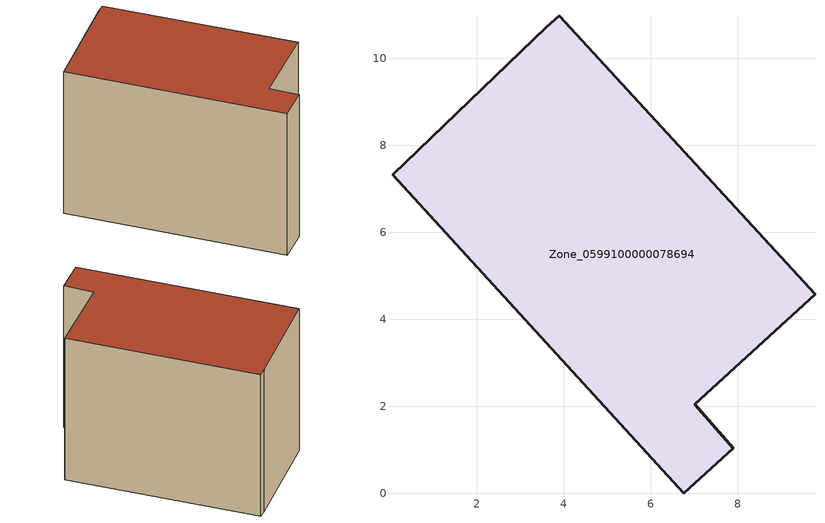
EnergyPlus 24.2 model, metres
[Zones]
Zone_0599100000078694
 floor ground (C_G): 3.61,10.72 3.9,10.98 9.78,4.58 7.02,2.05 7.9,1.04 6.76,0 0.07,7.32 z0
 wall outside (C_F): 0.07,7.32 6.76,0 7.9,1.04 7.02,2.05 9.78,4.58 3.9,10.98 3.61,10.72 0.07,7.32 z0:7.07
 roof outside (C_R): 3.61,10.72 0.07,7.32 6.76,0 7.9,1.04 7.02,2.05 9.78,4.58 3.9,10.98 z7.07
[BUILDING]
Pand.0599100000078694: North Axis=0; Terrain=City; Loads Convergence Tolerance Value=0.04; Temperature Convergence Tolerance Value=0.4; Solar Distribution=FullExterior; Maximum Number of Warmup Days=25; Minimum Number of Warmup Days=1
[Site:Location]
Rotterdam.The.Hague.AP_ZH_NLD Design_Conditions: Latitude=51.96; Longitude=4.45; Time Zone=1; Elevation=-4.5
[SITE:GROUNDTEMPERATURE:BUILDINGSURFACE]
18, 18, 18, 18, 18, 18, 18, 18, 18, 18, 18, 18
[MATERIAL] Thermal Absorptance=0.9; Solar Absorptance=0.7; Visible Absorptance=0.7
Name | Roughness | Thickness | Conductivity | Density | Specific Heat
G.TC.1975-1991 | MediumSmooth | 0.15 | 0.288461 | 540 | 1210
F.TC.1975-1991 | Rough | 0.3 | 0.230769 | 1920 | 840
R.TC.1975-1991 | MediumRough | 0.2 | 0.153846 | 1500 | 1000
[CONSTRUCTION]
C_G: G.TC.1975-1991
C_F: F.TC.1975-1991
C_R: R.TC.1975-1991
[ZONE]
Zone_0599100000078694: Type=1; Multiplier=1; Ceiling Height=Autocalculate; Volume=Autocalculate; Floor Area=autocalculate; Part of Total Floor Area=Yes
[ZONEINFILTRATION:DESIGNFLOWRATE]
Infil_Zone_0599100000078694: Zone or ZoneList or Space or SpaceList=Zone_0599100000078694; Schedule=AlwaysOn; Design Flow Rate Calculation Method=Flow/Area; Flow Rate per Floor Area=0.003; Constant Term Coefficient=1; Temperature Term Coefficient=0; Velocity Term Coefficient=0; Velocity Squared Term Coefficient=0
[HVACTEMPLATE:ZONE:IDEALLOADSAIRSYSTEM]
Zone_0599100000078694: Maximum Heating Supply Air Temperature=50; Minimum Cooling Supply Air Temperature=13; Maximum Heating Supply Air Humidity Ratio=0.0156; Minimum Cooling Supply Air Humidity Ratio=0.0077; Heating Limit=NoLimit; Cooling Limit=NoLimit; Dehumidification Control Type=ConstantSensibleHeatRatio; Cooling Sensible Heat Ratio=0.7; Dehumidification Setpoint=60; Humidification Control Type=None; Humidification Setpoint=30; Outdoor Air Method=None; Outdoor Air Flow Rate per Person=0.00944; Outdoor Air Flow Rate per Zone Floor Area=0; Outdoor Air Flow Rate per Zone=0; Demand Controlled Ventilation Type=None; Outdoor Air Economizer Type=NoEconomizer; Heat Recovery Type=None; Sensible Heat Recovery Effectiveness=0.7; Latent Heat Recovery Effectiveness=0.65
[ZONECONTROL:THERMOSTAT]
ThermostatControl_Zone_0599100000078694: Zone or ZoneList=Zone_0599100000078694; Control Type Schedule=DualSetpointControlType; Control 1=Thermostat_Zone_0599100000078694; Temperature Difference Between Cutout And Setpoint=0
[THERMOSTATSETPOINT:DUALSETPOINT]
Thermostat_Zone_0599100000078694: Heating Setpoint Temperature Schedule=HeatingSetpoint_Zone_0599100000078694; Cooling Setpoint Temperature Schedule=CoolingSetpoint_Zone_0599100000078694
[SCHEDULE:COMPACT]
HeatingSetpoint_Zone_0599100000078694: Through: 12/31, For: AllDays, Until: 24:00, 21
CoolingSetpoint_Zone_0599100000078694: Through: 12/31, For: AllDays, Until: 24:00, 24
DualSetpointControlType: Through: 12/31, For: AllDays, Until: 24:00, 4
AlwaysOn: Through: 12/31, For: AllDays, Until: 24:00, 1
